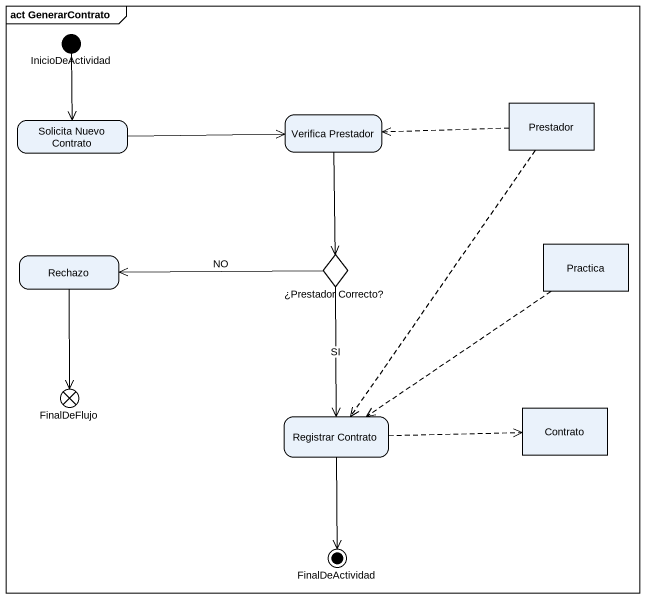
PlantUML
@startuml
mainframe act GenerarContrato
hide empty description
state InicioDeActividad <<start>>
state "Solicita Nuevo Contrato" as Solicita_Nuevo_Contrato
state "Verifica Prestador" as Verifica_Prestador
state Prestador <<object>>
state Practica <<object>>
state Rechazo
state "¿Prestador Correcto?" as Prestador_Correcto <<choice>>
state FinalDeFlujo <<end>>
state "Registrar Contrato" as Registrar_Contrato
state Contrato <<object>>
state FinalDeActividad <<end>>
InicioDeActividad --> Solicita_Nuevo_Contrato
Solicita_Nuevo_Contrato -right-> Verifica_Prestador
Verifica_Prestador --> Prestador_Correcto
Prestador -left[dashed]-> Verifica_Prestador
Prestador -[dashed]-> Registrar_Contrato
Practica -[dashed]-> Registrar_Contrato
Rechazo --> FinalDeFlujo
Prestador_Correcto -left-> Rechazo : NO
Prestador_Correcto --> Registrar_Contrato : SI
Registrar_Contrato -right[dashed]-> Contrato
Registrar_Contrato --> FinalDeActividad
@enduml
